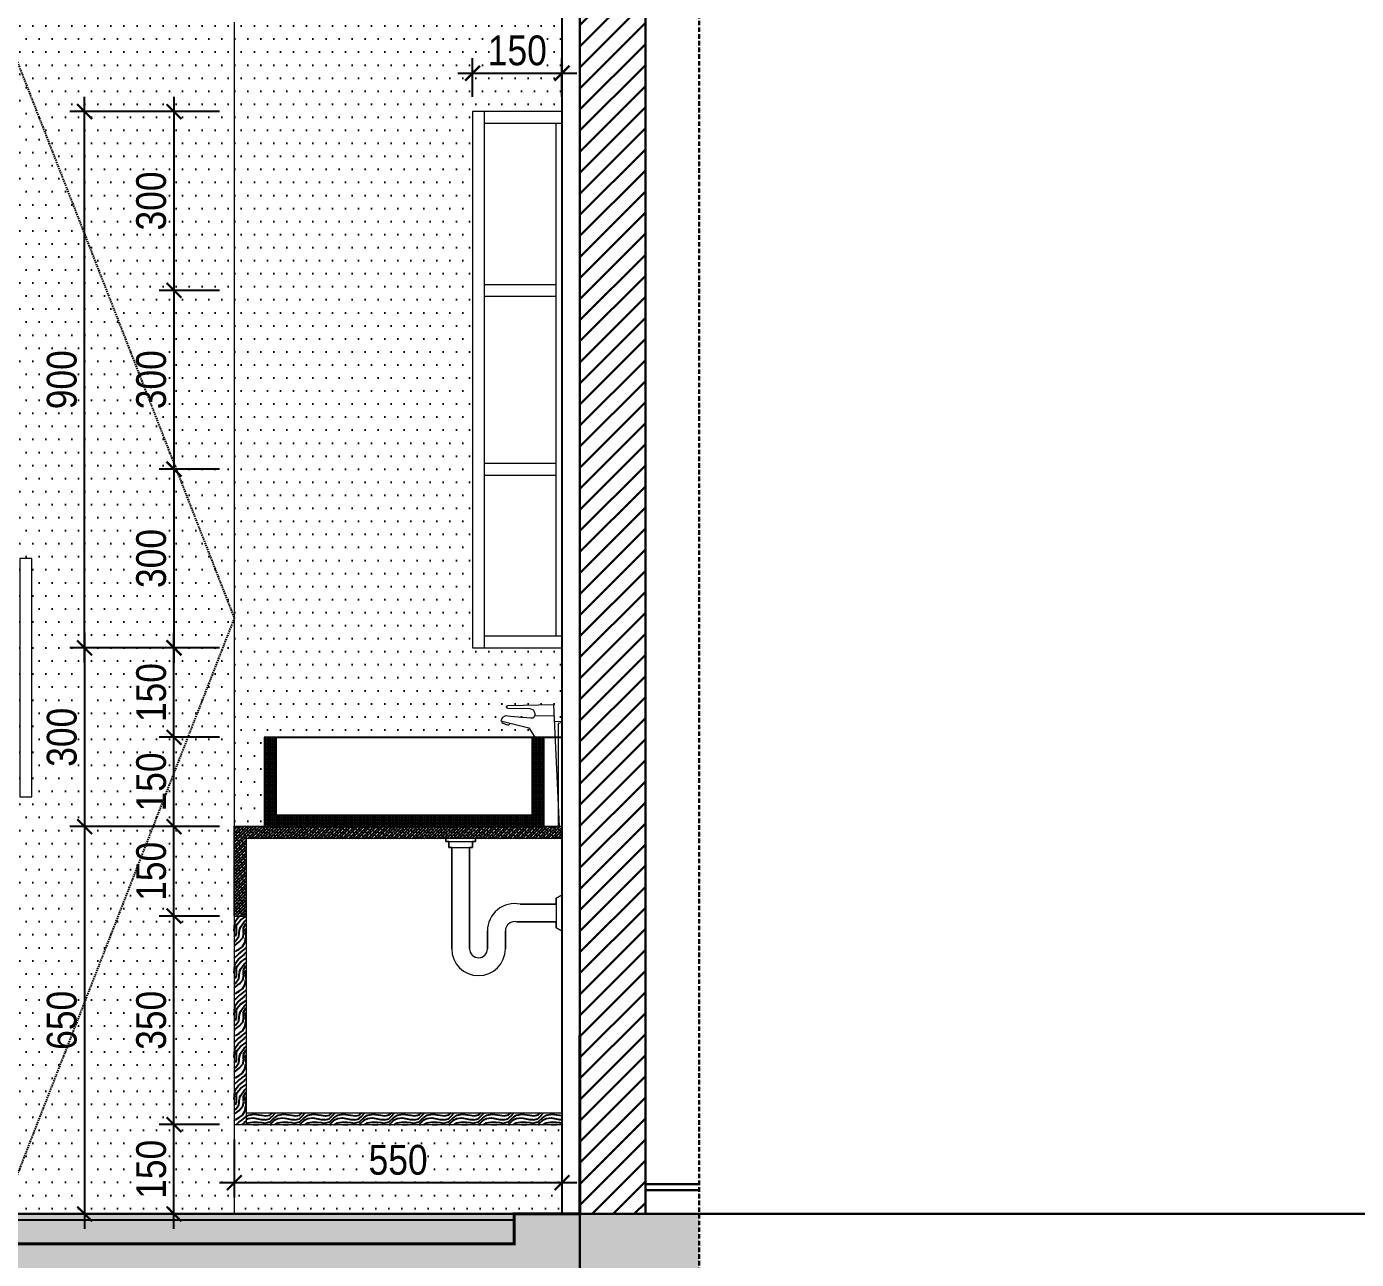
# Model space of a CAD drawing. Header units: millimetres. Extents: x -82962 to 19744, y -138000 to 4535.
# Drawn here: x 1680 to 3911, y -50114 to -48045 of the extents above; entities that cross this region are included whole.
import ezdxf

# ---------------------------------------------------------------- set-up
doc = ezdxf.new("R2010")
doc.units = ezdxf.units.MM
doc.header["$LTSCALE"] = 1000
doc.header["$MEASUREMENT"] = 0
doc.header["$PDMODE"] = 3
doc.linetypes.add('HIDDEN', pattern=[0.375, 0.25, -0.125])
doc.layers.get('0').update_dxf_attribs({"lineweight": 30})
doc.layers.get('DEFPOINTS').update_dxf_attribs({"color": 4, "lineweight": 30})
for name, color, linetype in [('CUA', 9, 'Continuous'), ('net-vatlieu', 250, 'Continuous'), ('NETDUT', 8, 'Continuous')]:
    doc.layers.add(name, color=color, linetype=linetype)
for name, color, linetype, lineweight in [('DS_cua', 146, 'Continuous', 25), ('NET CAT', 11, 'Continuous', 5), ('NOITHAT', 156, 'Continuous', 5), ('THAY', 4, 'Continuous', 30), ('type A 2-20$0$FUR', 6, 'Continuous', 13)]:
    doc.layers.add(name, color=color, linetype=linetype, lineweight=lineweight)
doc.styles.add('ARIAL', font='arial.ttf', dxfattribs={"width": 0.85})
doc.dimstyles.new('DIM 1-100', dxfattribs={"dimscale": 0, "dimtxt": 2, "dimasz": 1, "dimexe": 1, "dimexo": 1, "dimgap": 0.5, "dimtad": 1, "dimdec": 4, "dimrnd": 1, "dimdsep": 46, "dimtxsty": 'ARIAL', "dimblk1": 'ARCHTICK', "dimblk2": 'ARCHTICK', "dimsah": 1, "dimcen": 2, "dimdle": 1, "dimclrd": 9, "dimclre": 9, "dimclrt": 1, "dimadec": 0, "dimazin": 0, "dimtfac": 1, "dimtdec": 4, "dimtix": 1, "dimtmove": 2, "dimatfit": 3, "dimldrblk": 'DOT', "dimfxl": 1, "dimtvp": 1, "dimtolj": 1, "dimarcsym": 0})

# ---------------------------------------------------------------- blocks, each defined once
blk = doc.blocks.new('WC-2')
at = {"layer": 'DS_cua', "ltscale": 0.2}
h = blk.add_hatch(dxfattribs=at)
h.set_pattern_fill('DOTS', color=256, scale=350, style=0)
h.set_pattern_definition([(0, (11883.607, -53637.674), (10.9375, 21.875), [0, -21.875])])
h.paths.add_polyline_path([(12273.6, -52637.7), (11883.6, -53637.7), (12273.6, -53637.7)], flags=17)
h.paths.add_polyline_path([(12273.6, -52637.7), (11883.6, -51637.7), (11883.6, -53637.7)])
h.paths.add_polyline_path([(11933.6, -52937.7), (11913.6, -52937.7), (11913.6, -52537.7), (11933.6, -52537.7)], flags=16)
h = blk.add_hatch(dxfattribs=at)
h.set_pattern_fill('DOTS', color=256, scale=350, style=0)
h.set_pattern_definition([(0, (11883.607, -52987.674), (10.9375, 21.875), [0, -21.875])])
h.paths.add_polyline_path([(12273.6, -51637.7), (11883.6, -51637.7), (12273.6, -52637.7)])
h.paths.add_polyline_path([(12673.6, -51787.7), (12693.6, -51787.7), (12823.6, -51787.7), (12823.6, -51637.7), (12273.6, -51637.7), (12273.6, -52987.7), (12323.8, -52987.7), (12323.8, -52837.7), (12343.8, -52837.7), (12773.6, -52837.7), (12778, -52837.7), (12767.9, -52821.9), (12737, -52814.3), (12734.1, -52817.2), (12722.9, -52813.5), (12723.2, -52810.9), (12720.8, -52810.3), (12723.8, -52804.4), (12728, -52802), (12737.2, -52802.8), (12771.4, -52805.8), (12774.6, -52805.6), (12777.1, -52803.6), (12778, -52800.5), (12777.9, -52797.3), (12775.4, -52791.6), (12769.6, -52789.2), (12733, -52788.6), (12730.1, -52788.8), (12730.7, -52784.9), (12809.8, -52783.3), (12811.1, -52811.3), (12823.6, -52810.9), (12823.6, -52687.7), (12693.6, -52687.7), (12673.6, -52687.7)])
h = blk.add_hatch(dxfattribs=at)
h.set_pattern_fill('DOTS', color=256, scale=350, style=0)
h.set_pattern_definition([(0, (12273.607, -53637.674), (10.9375, 21.875), [0, -21.875])])
h.paths.add_polyline_path([(12823.6, -53487.7), (12273.6, -53487.7), (12273.6, -53637.7), (12743.6, -53637.7), (12823.6, -53637.7)])
at = {"layer": 'net-vatlieu'}
h = blk.add_hatch(dxfattribs=at)
h.set_pattern_fill('ANSI37', color=256, scale=30, angle=45, style=0, double=1)
h.set_pattern_definition([(90, (482047.2927, 83677.6008), (3.75, 7e-16), []), (7e-15, (482047.2927, 83677.6008), (7e-16, -3.75), [])])
h.paths.add_polyline_path([(12793.6, -52837.7), (12773.6, -52837.7), (12773.6, -52967.7), (12343.8, -52967.7), (12343.8, -52837.7), (12323.8, -52837.7), (12323.8, -52987.7), (12793.6, -52987.7)])
at = {"layer": 'net-vatlieu', "ltscale": 0.2}
h = blk.add_hatch(dxfattribs=at)
h.set_pattern_fill('ANSI38', color=256, scale=30, style=0)
h.set_pattern_definition([(45, (12273.6067, -53137.6736), (-2.65165, 2.65165), []), (135, (12273.6067, -53137.6736), (-7.954951, 2.65165), [9.375, -5.625])])
h.paths.add_polyline_path([(12823.6, -52987.7), (12273.6, -52987.7), (12273.6, -53137.7), (12293.6, -53137.7), (12293.6, -53007.7), (12823.6, -53007.7)])
h = blk.add_hatch(dxfattribs=at)
h.set_pattern_fill('WOOD3', color=256, scale=50, angle=45, style=0, pattern_type=2)
h.set_pattern_definition([(40.2364, (12267.5963, -53531.663), (-424.263803, -353.553723), [6.0208, -596.059]), (56.31, (12272.192, -53527.774), (106.06613, 176.77664), [7.6486, -247.3024]), (90, (12276.435, -53521.41), (-35.3553, 35.3554), [5.657, -65.054]), (91.8476, (12276.435, -53515.7533), (-35.355152, 1025.304846), [10.9658, -1085.6197]), (57.9946, (12276.0816, -53504.793), (-247.487486, -388.90867), [6.6709, -660.4124]), (45, (12279.617, -53499.136), (7e-15, 70.711), [12.5, -37.5]), (35.5377, (12288.456, -53490.297), (-212.132, -141.42145), [6.0827, -298.0553]), (39.2894, (12258.0503, -53522.117), (-353.553417, -282.842646), [5.025, -497.4688]), (45, (12261.94, -53518.935), (7e-15, 70.711), [7.5, -42.5]), (73.3008, (12267.2427, -53513.632), (176.77621, 601.040905), [7.3824, -730.8587]), (97.125, (12269.364, -53506.561), (35.35524, -318.198086), [11.4017, -558.686]), (84.2894, (12267.95, -53495.247), (35.355375, 388.90874), [7.1063, -703.5272]), (51.3402, (12268.657, -53488.176), (247.4873, 318.19809), [9.0554, -443.714]), (33.1113, (12274.3138, -53481.105), (-601.041041, -388.908262), [9.7082, -961.1161]), (38.2902, (12247.0902, -53511.157), (353.55321, 282.842964), [8.5586, -847.3035]), (48.3665, (12253.8077, -53505.8538), (530.329674, 601.041128), [8.5147, -842.9546]), (78.69, (12259.465, -53499.49), (-35.3553, -106.06605), [9.014, -171.2637]), (92.4896, (12261.2323, -53490.651), (-35.355974, 742.4621), [8.1394, -805.8016]), (59.9314, (12260.8788, -53482.5192), (282.84284, 494.974658), [7.762, -768.4466]), (45, (12264.77, -53475.8), (7e-15, 70.711), [6, -44]), (32.0054, (12269.0105, -53471.559), (388.90867, 247.487486), [6.6709, -660.4124]), (45, (12284.567, -53526.713), (7e-15, 70.7107), [0, -50]), (268.1524, (12284.2133, -53516.4604), (35.355152, 1025.304846), [10.9658, -1085.6198]), (251.565, (12248.504, -53492.065), (8e-05, -70.7107), [4.472, -107.331]), (233.13, (12247.09, -53496.308), (-176.77671, -247.48734), [7.071, -346.4823]), (201.8014, (12242.8475, -53501.9647), (-247.48741, -106.06596), [3.808, -376.9808]), (71.565, (12284.213, -53516.46), (-8e-05, 70.7107), [5.59, -106.213]), (51.7098, (12285.981, -53511.157), (-282.842964, -353.55321), [8.5586, -847.3035]), (34.8753, (12291.2844, -53504.4395), (707.107042, 494.9744), [14.2215, -1407.9248]), (34.6952, (12271.4854, -53535.5522), (247.487226, 176.77691), [5.5902, -553.4268]), (60.5241, (12276.0816, -53532.3703), (-282.842827, -494.974704), [9.3407, -924.7363]), (87.8789, (12280.6778, -53524.2385), (-35.355376, -883.883496), [9.5525, -945.6961]), (79.6952, (12281.0313, -53514.6926), (106.06551, 601.040865), [7.9057, -782.6637]), (54.4623, (12282.4455, -53506.9144), (141.42145, 212.132), [9.124, -295.014]), (38.4181, (12287.7488, -53499.4898), (-671.751023, -530.330607), [13.0862, -1295.539]), (36.87, (12262.6465, -53526.7134), (-247.48734, -176.77671), [7.071, -346.4823]), (56.31, (12268.303, -53522.471), (106.06613, 176.77664), [7.6486, -247.3024]), (87.5104, (12272.546, -53516.1068), (-35.355974, -742.4621), [8.1394, -805.8016]), (90, (12272.9, -53507.975), (-35.3553, 35.3554), [9.1924, -61.5183]), (62.354, (12272.8996, -53498.7827), (-318.198317, -601.04064), [8.3815, -829.7712]), (41.6335, (12276.7887, -53491.358), (-601.041128, -530.329674), [8.5147, -842.9546]), (27.8973, (12283.1526, -53485.7012), (459.61931, 247.487594), [6.8007, -673.2728]), (36.2538, (12253.8077, -53517.8746), (282.842837, 212.131863), [6.5765, -651.0708]), (59.9314, (12259.111, -53513.9855), (282.84284, 494.974658), [7.762, -768.4466]), (77.0054, (12263, -53507.268), (-70.7106, -282.842714), [9.434, -462.265]), (94.8991, (12265.1214, -53498.0756), (70.710815, -848.528137), [12.4198, -1229.5545]), (60.9454, (12264.061, -53485.701), (-106.06603, -176.7767), [7.28, -356.7254]), (38.991, (12267.5963, -53479.3373), (388.908697, 318.198067), [9.5525, -945.6961]), (21.8014, (12275.021, -53473.327), (247.48741, 106.06596), [3.808, -376.9808]), (35.5377, (12243.201, -53507.268), (-212.132, -141.42145), [6.0827, -298.0553]), (55.008, (12248.1508, -53503.7324), (318.197913, 459.619515), [8.6313, -854.5025]), (82.4054, (12253.1006, -53496.6614), (106.065399, 813.172884), [10.7005, -1059.3463]), (74.0546, (12289.87, -53521.41), (106.06603, 388.908744), [5.1478, -509.6337]), (55.7843, (12291.2844, -53516.4604), (-459.619371, -671.751444), [10.6888, -1058.1891]), (37.875, (12297.295, -53507.6215), (-282.84267, -212.13211), [12.0934, -391.0195])])
h.paths.add_polyline_path([(12293.6, -53137.7), (12273.6, -53137.7), (12273.6, -53487.7), (12293.6, -53487.7)])
h = blk.add_hatch(dxfattribs=at)
h.set_pattern_fill('WOOD3', color=256, scale=50, style=0, pattern_type=2)
h.set_pattern_definition([(355.2364, (12273.6067, -53479.1736), (-550.000047, 49.999577), [6.0208, -596.059]), (11.31, (12279.607, -53479.674), (200.00004, 49.99988), [7.6486, -247.3024]), (45, (12287.107, -53478.174), (0, 50), [5.657, -65.054]), (46.8476, (12291.1067, -53474.1736), (700.000142, 749.999877), [10.9658, -1085.6198]), (12.9946, (12298.6067, -53466.1736), (-450.000038, -99.99988), [6.6709, -660.4124]), (0, (12305.107, -53464.674), (50, 50), [12.5, -37.5]), (350.5377, (12317.607, -53464.6736), (-250.00004, 49.99991), [6.0827, -298.0553]), (354.2894, (12273.6067, -53465.6736), (-449.99997, 50.000066), [5.025, -497.4688]), (0, (12278.607, -53466.174), (50, 50), [7.5, -42.5]), (28.3008, (12286.1067, -53466.1736), (549.999756, 300.000444), [7.3824, -730.8587]), (52.125, (12292.6067, -53462.6736), (-200.000093, -249.999955), [11.4017, -558.686]), (39.2894, (12299.6067, -53453.6736), (300.000032, 249.999982), [7.1063, -703.5272]), (6.3402, (12305.1067, -53449.1736), (399.99997, 50.00008), [9.0554, -443.7138]), (348.1113, (12314.1067, -53448.1736), (-699.999865, 150.000527), [9.7082, -961.1161]), (353.2902, (12273.6067, -53450.1736), (450.00005, -49.999694), [8.5586, -847.3035]), (3.3665, (12282.1067, -53451.1736), (799.999966, 50.000548), [8.5147, -842.9546]), (33.69, (12290.607, -53450.674), (-99.99998, -50.00007), [9.014, -171.2637]), (47.4896, (12298.1067, -53445.6736), (499.999536, 550.000434), [8.1394, -805.8016]), (14.9314, (12303.6067, -53439.6736), (550.000027, 149.999848), [7.7621, -768.4466]), (0, (12311.107, -53437.674), (50, 50), [6, -44]), (347.0054, (12317.1067, -53437.6736), (450.000038, -99.99988), [6.6709, -660.4124]), (0, (12289.107, -53487.674), (50, 50), [0, -50]), (223.1524, (12296.1067, -53480.1736), (749.999877, 700.000142), [10.9658, -1085.6198]), (206.565, (12288.107, -53437.674), (-50, -50.0001), [4.472, -107.3312]), (188.1301, (12284.107, -53439.6736), (-299.99999, -49.99997), [7.071, -346.4823]), (156.8014, (12277.107, -53440.6736), (-249.99999, 100.00007), [3.808, -376.9808]), (26.565, (12296.107, -53480.174), (50, 50.0001), [5.59, -106.2133]), (6.7098, (12301.1067, -53477.6736), (-450.00005, -49.999694), [8.5586, -847.3035]), (349.8753, (12309.6067, -53476.6736), (849.9999395, -150.0004294), [14.2215, -1407.9248]), (349.6952, (12273.6067, -53484.6736), (300.000048, -49.999744), [5.5902, -553.4268]), (15.5241, (12279.1067, -53485.6736), (-550.000051, -149.999889), [9.3407, -924.7363]), (42.8789, (12288.1067, -53483.1736), (-650.00004, -599.999988), [9.5525, -945.6961]), (34.6952, (12295.1067, -53476.6736), (499.999713, 350.00043), [7.9057, -782.6637]), (9.4623, (12301.607, -53472.1736), (250.00004, 49.99991), [9.124, -295.014]), (353.4181, (12310.6067, -53470.6736), (-850.000072, 99.999335), [13.0862, -1295.539]), (351.8699, (12273.607, -53472.1736), (-299.99999, 49.99997), [7.071, -346.4823]), (11.31, (12280.607, -53473.174), (200.00004, 49.99988), [7.6486, -247.3024]), (42.5104, (12288.1067, -53471.6736), (-550.000434, -499.999536), [8.1394, -805.8016]), (45, (12294.107, -53466.174), (0, 50), [9.1924, -61.5183]), (17.354, (12300.6067, -53459.6736), (-650.000101, -199.999725), [8.3815, -829.7712]), (356.6335, (12308.6067, -53457.1736), (-799.999966, 50.000548), [8.5147, -842.9546]), (342.8973, (12317.1067, -53457.6736), (500.000087, -149.999775), [6.8007, -673.2728]), (351.2538, (12273.6067, -53459.6736), (349.999967, -50.00021), [6.5765, -651.0708]), (14.9314, (12280.1067, -53460.6736), (550.000027, 149.999848), [7.7621, -768.4466]), (32.0054, (12287.6067, -53458.6736), (-249.999947, -150.000055), [9.434, -462.265]), (49.8991, (12295.6067, -53453.6736), (-549.999903, -650.0000965), [12.4198, -1229.5545]), (15.9454, (12303.607, -53444.1736), (-200.00001, -49.99999), [7.28, -356.7254]), (353.991, (12310.6067, -53442.1736), (499.999988, -49.999966), [9.5525, -945.6961]), (336.8014, (12320.107, -53443.1736), (249.99999, -100.00007), [3.808, -376.9808]), (350.5377, (12273.607, -53444.6736), (-250.00004, 49.99991), [6.0827, -298.0553]), (10.008, (12279.6067, -53445.6736), (549.999978, 100.000174), [8.6313, -854.5025]), (37.4054, (12288.1067, -53444.1736), (649.999623, 500.000498), [10.7005, -1059.3463]), (29.0546, (12296.6067, -53487.6736), (350.00002, 200), [5.1478, -509.6337]), (10.7843, (12301.1067, -53485.1736), (-799.999975, -150.000027), [10.6888, -1058.1891]), (352.875, (12311.6067, -53483.1736), (-350.00002, 49.999914), [12.0934, -391.0195])])
h.paths.add_polyline_path([(12823.6, -53467.7), (12293.6, -53467.7), (12293.6, -53487.7), (12823.6, -53487.7)])
h = blk.add_hatch(dxfattribs=at)
h.set_pattern_fill('WOOD3', color=256, scale=50, style=0, pattern_type=2)
h.set_pattern_definition([(355.2364, (10943.6067, -53639.1736), (-550.000047, 49.999577), [6.0208, -596.059]), (11.3099, (10949.607, -53639.674), (200.00004, 49.99988), [7.6486, -247.3024]), (45, (10957.107, -53638.174), (0, 50), [5.6568, -65.0538]), (46.8476, (10961.1067, -53634.1736), (700.0001417, 749.999877), [10.96585, -1085.61975]), (12.9946, (10968.6067, -53626.1736), (-450.000038, -99.999879), [6.6709, -660.4124]), (0, (10975.107, -53624.674), (50, 50), [12.5, -37.5]), (350.5377, (10987.607, -53624.6736), (-250.00004, 49.999907), [6.0827, -298.0553]), (354.2894, (10943.6067, -53625.6736), (-449.999971, 50.000066), [5.025, -497.4688]), (0, (10948.607, -53626.174), (50, 50), [7.5, -42.5]), (28.3008, (10956.1067, -53626.1736), (549.999756, 300.000444), [7.3824, -730.85875]), (52.125, (10962.6067, -53622.6736), (-200.000093, -249.999955), [11.4017, -558.686]), (39.2894, (10969.6067, -53613.6736), (300.000032, 249.9999816), [7.1063, -703.5272]), (6.3402, (10975.1067, -53609.1736), (399.99997, 50.000079), [9.0554, -443.7138]), (348.1113, (10984.1067, -53608.1736), (-699.999865, 150.0005268), [9.70825, -961.11615]), (353.2902, (10943.6067, -53610.1736), (450.00005, -49.999694), [8.5586, -847.3035]), (3.3665, (10952.1067, -53611.1736), (799.999966, 50.000548), [8.5147, -842.95465]), (33.6901, (10960.607, -53610.674), (-99.99998, -50.00007), [9.0139, -171.2637]), (47.4896, (10968.1067, -53605.6736), (499.999536, 550.0004337), [8.1394, -805.8016]), (14.9314, (10973.6067, -53599.6736), (550.000027, 149.9998477), [7.7621, -768.44665]), (0, (10981.107, -53597.674), (50, 50), [6, -44]), (347.0054, (10987.1067, -53597.6736), (450.000038, -99.999879), [6.6709, -660.4124]), (0, (10959.107, -53647.674), (50, 50), [0, -50]), (223.1524, (10966.1067, -53640.1736), (749.999877, 700.0001417), [10.96585, -1085.61975]), (206.5651, (10958.107, -53597.674), (-49.99996, -50.00007), [4.4722, -107.3312]), (188.1301, (10954.107, -53599.6736), (-299.99999, -49.999968), [7.071, -346.4823]), (156.8014, (10947.107, -53600.6736), (-249.999987, 100.000066), [3.8079, -376.9808]), (26.5651, (10966.107, -53640.174), (49.99996, 50.00007), [5.5902, -106.2133]), (6.7098, (10971.1067, -53637.6736), (-450.00005, -49.999694), [8.5586, -847.3035]), (349.8753, (10979.6067, -53636.6736), (849.9999395, -150.0004294), [14.22145, -1407.9248]), (349.6952, (10943.6067, -53644.6736), (300.000048, -49.999744), [5.5902, -553.4268]), (15.5241, (10949.1067, -53645.6736), (-550.0000512, -149.999889), [9.34075, -924.7363]), (42.8789, (10958.1067, -53643.1736), (-650.0000396, -599.9999877), [9.5525, -945.69615]), (34.6952, (10965.1067, -53636.6736), (499.999713, 350.0004305), [7.9057, -782.6637]), (9.4623, (10971.607, -53632.1736), (250.00004, 49.999907), [9.1242, -295.014]), (353.4181, (10980.6067, -53630.6736), (-850.000072, 99.999335), [13.08625, -1295.539]), (351.8699, (10943.607, -53632.1736), (-299.99999, 49.999968), [7.071, -346.4823]), (11.3099, (10950.607, -53633.174), (200.00004, 49.99988), [7.6486, -247.3024]), (42.5104, (10958.1067, -53631.6736), (-550.0004337, -499.999536), [8.1394, -805.8016]), (45, (10964.107, -53626.174), (0, 50), [9.1924, -61.5183]), (17.354, (10970.6067, -53619.6736), (-650.000101, -199.999725), [8.38155, -829.7712]), (356.6335, (10978.6067, -53617.1736), (-799.999966, 50.000548), [8.5147, -842.95465]), (342.8973, (10987.1067, -53617.6736), (500.0000865, -149.999775), [6.8007, -673.2728]), (351.2538, (10943.6067, -53619.6736), (349.999967, -50.00021), [6.5765, -651.0708]), (14.9314, (10950.1067, -53620.6736), (550.000027, 149.9998477), [7.7621, -768.44665]), (32.0054, (10957.6067, -53618.6736), (-249.999947, -150.000055), [9.434, -462.2651]), (49.8991, (10965.6067, -53613.6736), (-549.999903, -650.0000965), [12.41975, -1229.5545]), (15.9454, (10973.607, -53604.1736), (-200.000006, -49.999994), [7.2801, -356.7254]), (353.991, (10980.6067, -53602.1736), (499.9999875, -49.999966), [9.5525, -945.69615]), (336.8014, (10990.107, -53603.1736), (249.999987, -100.000066), [3.8079, -376.9808]), (350.5377, (10943.607, -53604.6736), (-250.00004, 49.999907), [6.0827, -298.0553]), (10.008, (10949.6067, -53605.6736), (549.9999777, 100.0001736), [8.63135, -854.5025]), (37.4054, (10958.1067, -53604.1736), (649.9996232, 500.0004976), [10.70045, -1059.34625]), (29.0546, (10966.6067, -53647.6736), (350.000019, 200.000001), [5.1478, -509.6337]), (10.7843, (10971.1067, -53645.1736), (-799.9999752, -150.0000275), [10.6888, -1058.18915]), (352.875, (10981.6067, -53643.1736), (-350.00002, 49.999914), [12.0934, -391.0195])])
h.paths.add_polyline_path([(12743.6, -53637.7), (10943.6, -53637.7), (10943.6, -53647.7), (12743.6, -53647.7)])
h = blk.add_hatch(dxfattribs=at)
h.set_pattern_fill('AR-SAND', color=256, scale=10, style=0)
h.set_pattern_definition([(37.5, (14181.535, -16646.655), (-0.6299336, 19.268238), [0, -15.2, 0, -17, 0, -16.25]), (7.5, (14181.535, -16646.655), (17.697767, 28.22146), [0, -8.2, 0, -13.7, 0, -5.25]), (327.5, (14169.235, -16646.655), (31.1414186, 0.0565905), [0, -5, 0, -18, 0, -23.5]), (317.5, (14169.235, -16646.655), (30.061266, 8.776756), [0, -2.5, 0, -11.8, 0, -13.5])])
h.paths.add_polyline_path([(12743.6, -53647.7), (10943.6, -53647.7), (10943.6, -53687.7), (12743.6, -53687.7)])
at = {"layer": 'CUA'}
blk.add_line((12343.8, -52837.7), (12773.6, -52837.7), dxfattribs=at)
at = {"layer": 'NET CAT'}
for p, q in [((12823.6, -51787.7), (12693.6, -51787.7)), ((12823.6, -51807.7), (12693.6, -51807.7)), ((12693.6, -52077.7), (12813.6, -52077.7)), ((12693.6, -52097.7), (12813.6, -52097.7)), ((12693.6, -52377.7), (12813.6, -52377.7)), ((12693.6, -52397.7), (12813.6, -52397.7)), ((12693.6, -52667.7), (12823.6, -52667.7)), ((12693.6, -52687.7), (12823.6, -52687.7)), ((12293.6, -53467.7), (12823.6, -53467.7)), ((12273.6, -53487.7), (12823.6, -53487.7))]:
    blk.add_line(p, q, dxfattribs=at)
at = {"layer": 'NET CAT', "ltscale": 0.005}
blk.add_line((12813.6, -52667.7), (12813.6, -51807.7), dxfattribs=at)
at = {"layer": 'NET CAT', "linetype": 'ByBlock'}
for p, q in [((12343.8, -52837.7), (12343.8, -52967.7)), ((12773.6, -52967.7), (12773.6, -52837.7)), ((12343.8, -52967.7), (12773.6, -52967.7)), ((12273.6, -53137.7), (12273.6, -52987.7)), ((12273.6, -52987.7), (12273.6, -53137.7)), ((12823.6, -52987.7), (12273.6, -52987.7)), ((12293.6, -53007.7), (12293.6, -53137.7)), ((12823.6, -53007.7), (12293.6, -53007.7)), ((12273.6, -53137.7), (12293.6, -53137.7)), ((12273.6, -53137.7), (12273.6, -53487.7)), ((12293.6, -53137.7), (12293.6, -53487.7))]:
    blk.add_line(p, q, dxfattribs=at)
at = {"layer": 'NET CAT'}
blk.add_lwpolyline([(12673.6, -52687.7), (12693.6, -52687.7), (12693.6, -51787.7), (12673.6, -51787.7)], close=True, dxfattribs=at)
at = {"layer": 'NET CAT', "linetype": 'ByBlock'}
blk.add_lwpolyline([(12343.8, -52837.7), (12323.8, -52837.7), (12323.8, -52987.7), (12793.6, -52987.7), (12793.6, -52837.7), (12773.6, -52837.7)], dxfattribs=at)
at = {"layer": 'NET CAT', "ltscale": 0.5}
blk.add_lwpolyline([(10943.6, -53637.7), (12743.6, -53637.7)], dxfattribs=at)
at = {"layer": 'net-vatlieu', "ltscale": 0.2}
for points in [[(12823.6, -50987.7), (12823.6, -53637.7)], [(12793.6, -52837.7), (12823.6, -52837.7)]]:
    blk.add_lwpolyline(points, dxfattribs=at)
at = {"layer": 'net-vatlieu', "ltscale": 0.5}
blk.add_lwpolyline([(10943.6, -53647.7), (12743.6, -53647.7)], dxfattribs=at)
at = {"layer": 'NETDUT', "linetype": 'HIDDEN', "ltscale": 0.01}
blk.add_lwpolyline([(11883.6, -51637.7), (12273.6, -52637.7), (11883.6, -53637.7)], dxfattribs=at)
at = {"layer": 'NOITHAT'}
for p, q in [((12273.6, -51637.7), (12273.6, -53637.7)), ((12737.2, -52802.8), (12728, -52802)), ((12809.8, -52783.3), (12732.5, -52784.9)), ((12733, -52788.6), (12769.6, -52789.2)), ((12771.4, -52805.8), (12737.2, -52802.8)), ((12777.9, -52797.3), (12778, -52800.5)), ((12778, -52801.3), (12810.7, -52801.7)), ((12819.2, -52987.7), (12809.8, -52783.3)), ((12722.2, -52807.6), (12720.8, -52810.3)), ((12720.8, -52810.3), (12767.9, -52821.9)), ((12723.2, -52811), (12722.9, -52813.5)), ((12722.9, -52813.5), (12734.1, -52817.2)), ((12734.1, -52817.2), (12736.5, -52814.8)), ((12767.9, -52821.9), (12778, -52837.7)), ((12811, -52811.3), (12823.1, -52810.9)), ((12823.6, -52813.5), (12817.2, -52814.5)), ((12817.2, -52814.5), (12817.2, -52987.7)), ((12823.1, -52810.9), (12823.6, -52813.5)), ((12793.6, -52837.7), (12823.6, -52837.7)), ((12628.6, -53012.7), (12628.6, -53007.7)), ((12628.6, -53007.7), (12628.6, -53012.7)), ((12633.6, -53012.7), (12628.6, -53012.7)), ((12628.6, -53012.7), (12633.6, -53012.7)), ((12633.6, -53022.7), (12633.6, -53012.7)), ((12633.6, -53012.7), (12673.6, -53012.7)), ((12633.6, -53012.7), (12633.6, -53022.7)), ((12638.6, -53022.7), (12633.6, -53022.7)), ((12633.6, -53022.7), (12638.6, -53022.7)), ((12638.6, -53192.7), (12638.6, -53022.7)), ((12638.6, -53022.7), (12668.6, -53022.7)), ((12638.6, -53022.7), (12638.6, -53192.7)), ((12673.6, -53022.7), (12668.6, -53022.7)), ((12668.6, -53022.7), (12668.6, -53192.7)), ((12668.6, -53192.7), (12668.6, -53022.7)), ((12668.6, -53022.7), (12673.6, -53022.7)), ((12678.6, -53012.7), (12673.6, -53012.7)), ((12673.6, -53012.7), (12673.6, -53022.7)), ((12673.6, -53022.7), (12673.6, -53012.7)), ((12673.6, -53012.7), (12678.6, -53012.7)), ((12678.6, -53007.7), (12678.6, -53012.7)), ((12678.6, -53012.7), (12678.6, -53007.7)), ((12813.6, -53107.7), (12823.6, -53102.7)), ((12823.6, -53102.7), (12813.6, -53107.7)), ((12813.6, -53117.7), (12813.6, -53107.7)), ((12813.6, -53107.7), (12813.6, -53117.7)), ((12753.6, -53117.7), (12813.6, -53117.7)), ((12813.6, -53117.7), (12753.6, -53117.7)), ((12813.6, -53117.7), (12813.6, -53147.7)), ((12813.6, -53147.7), (12748.6, -53147.7)), ((12748.6, -53147.7), (12813.6, -53147.7)), ((12813.6, -53157.7), (12813.6, -53147.7)), ((12813.6, -53147.7), (12813.6, -53157.7)), ((12823.6, -53162.7), (12813.6, -53157.7)), ((12813.6, -53157.7), (12823.6, -53162.7)), ((12698.6, -53192.7), (12698.6, -53162.7)), ((12698.6, -53162.7), (12698.6, -53192.7)), ((12728.6, -53162.7), (12728.6, -53192.7)), ((12728.6, -53192.7), (12728.6, -53162.7))]:
    blk.add_line(p, q, dxfattribs=at)
blk.add_lwpolyline([(11913.6, -52937.7), (11933.6, -52937.7), (11933.6, -52537.7), (11913.6, -52537.7)], close=True, dxfattribs=at)
for points in [[(12722.2, -52807.6, 0), (12724.4, -52804.1, 0), (12728, -52802, 0)], [(12733, -52788.6, 0), (12731.9, -52788.7, 0), (12730.9, -52788.1, 0), (12730.4, -52787.1, 0), (12730.5, -52785.9, 0), (12731.3, -52785.1, 0), (12732.5, -52784.9, 0)], [(12769.6, -52789.2, 0), (12775.4, -52791.6, 0), (12777.9, -52797.3, 0)], [(12778, -52800.5, 0), (12777.1, -52803.6, 0), (12774.6, -52805.6, 0), (12771.4, -52805.8, 0)]]:
    blk.add_polyline3d(points, dxfattribs=at)
for centre, radius, start, end in [((12744.5, -53162.7), 45.9, 78.5788, 180), ((12744.5, -53162.7), 45.9, 78.5788, 180), ((12744.2, -53162.7), 15.6, 73.7398, 180), ((12744.2, -53162.7), 15.6, 73.7398, 180), ((12683.6, -53192.7), 45, 180, 0), ((12683.6, -53192.7), 45, 180, 270), ((12683.6, -53192.7), 15, 180, 0), ((12683.6, -53192.7), 15, 180, 0), ((12683.6, -53192.7), 45, 270, 0)]:
    blk.add_arc(centre, radius, start, end, dxfattribs=at)
at = {"layer": 'type A 2-20$0$FUR'}
for p, q in [((12823.6, -53102.7), (12823.6, -53162.7)), ((12823.6, -53162.7), (12823.6, -53102.7))]:
    blk.add_line(p, q, dxfattribs=at)
blk = doc.blocks.new('_ARCHTICK')
at = {"color": 0, "linetype": 'ByBlock', "const_width": 0.15}
blk.add_lwpolyline([(-0.5, -0.5), (0.5, 0.5)], dxfattribs=at)
blk = doc.blocks.new('*D544')
at = {"layer": 'DEFPOINTS', "color": 0, "ltscale": 0.2, "transparency": 16777216}
for p in [(2578.1, -48123.3), (2428.1, -48187.7), (2578.1, -48187.7)]:
    blk.add_point(p, dxfattribs=at)
at = {"layer": 'THAY', "color": 9, "lineweight": -2, "ltscale": 0.2, "transparency": 16777216}
for p, q in [((2428.1, -48162.7), (2428.1, -48098.3)), ((2578.1, -48162.7), (2578.1, -48098.3)), ((2403.1, -48123.3), (2603.1, -48123.3))]:
    blk.add_line(p, q, dxfattribs=at)
at = {"layer": 'THAY', "color": 9, "lineweight": -2, "ltscale": 0.2, "transparency": 16777216, "xscale": 25, "yscale": 25, "zscale": 25, "rotation": 180}
blk.add_blockref('_ARCHTICK', (2428.1, -48123.3), dxfattribs=at)
at = {"layer": 'THAY', "color": 9, "lineweight": -2, "ltscale": 0.2, "transparency": 16777216, "xscale": 25, "yscale": 25, "zscale": 25}
blk.add_blockref('_ARCHTICK', (2578.1, -48123.3), dxfattribs=at)
at = {"layer": 'THAY', "color": 1, "ltscale": 0.2, "transparency": 16777216, "insert": (2503.1, -48085.3), "char_height": 50, "attachment_point": 5, "style": 'ARIAL'}
blk.add_mtext('\\A1;150', dxfattribs=at)
blk = doc.blocks.new('_DOT')
at = {"color": 0, "linetype": 'ByBlock', "ltscale": 10}
blk.add_line((-0.5, 0), (-1, 0), dxfattribs=at)
at = {"color": 0, "linetype": 'ByBlock', "ltscale": 10, "const_width": 0.5}
blk.add_lwpolyline([(-0.25, 0, 1), (0.25, 0, 1)], format="xyb", close=True, dxfattribs=at)
blk = doc.blocks.new('*D546')
at = {"layer": 'DEFPOINTS', "color": 0, "ltscale": 0.2, "transparency": 16777216}
for p in [(1926.9, -49887.7), (2028.1, -49887.7), (2028.1, -50037.7)]:
    blk.add_point(p, dxfattribs=at)
at = {"layer": 'THAY', "color": 9, "lineweight": -2, "ltscale": 0.2, "transparency": 16777216}
for p, q in [((1926.9, -50062.7), (1926.9, -49862.7)), ((2003.1, -49887.7), (1901.9, -49887.7)), ((2003.1, -50037.7), (1901.9, -50037.7))]:
    blk.add_line(p, q, dxfattribs=at)
at = {"layer": 'THAY', "color": 9, "lineweight": -2, "ltscale": 0.2, "transparency": 16777216, "xscale": 25, "yscale": 25, "zscale": 25}
for p, rotation in [((1926.9, -49887.7), 90), ((1926.9, -50037.7), 270)]:
    blk.add_blockref('_ARCHTICK', p, dxfattribs=dict(at, rotation=rotation))
at = {"layer": 'THAY', "color": 1, "ltscale": 0.2, "transparency": 16777216, "insert": (1888.8, -49962.7), "char_height": 50, "attachment_point": 5, "rotation": 90, "style": 'ARIAL'}
blk.add_mtext('\\A1;150', dxfattribs=at)
blk = doc.blocks.new('*D547')
at = {"layer": 'DEFPOINTS', "color": 0, "ltscale": 0.2, "transparency": 16777216}
for p in [(1926.9, -49537.7), (2028.1, -49537.7), (2028.1, -49887.7)]:
    blk.add_point(p, dxfattribs=at)
at = {"layer": 'THAY', "color": 9, "lineweight": -2, "ltscale": 0.2, "transparency": 16777216}
for p, q in [((1926.9, -49912.7), (1926.9, -49512.7)), ((2003.1, -49537.7), (1901.9, -49537.7)), ((2003.1, -49887.7), (1901.9, -49887.7))]:
    blk.add_line(p, q, dxfattribs=at)
at = {"layer": 'THAY', "color": 9, "lineweight": -2, "ltscale": 0.2, "transparency": 16777216, "xscale": 25, "yscale": 25, "zscale": 25}
for p, rotation in [((1926.9, -49537.7), 90), ((1926.9, -49887.7), 270)]:
    blk.add_blockref('_ARCHTICK', p, dxfattribs=dict(at, rotation=rotation))
at = {"layer": 'THAY', "color": 1, "ltscale": 0.2, "transparency": 16777216, "insert": (1888.8, -49712.7), "char_height": 50, "attachment_point": 5, "rotation": 90, "style": 'ARIAL'}
blk.add_mtext('\\A1;350', dxfattribs=at)
blk = doc.blocks.new('*D548')
at = {"layer": 'DEFPOINTS', "color": 0, "ltscale": 0.2, "transparency": 16777216}
for p in [(1926.9, -49387.7), (2028.1, -49387.7), (2028.1, -49537.7)]:
    blk.add_point(p, dxfattribs=at)
at = {"layer": 'THAY', "color": 9, "lineweight": -2, "ltscale": 0.2, "transparency": 16777216}
for p, q in [((1926.9, -49562.7), (1926.9, -49362.7)), ((2003.1, -49387.7), (1901.9, -49387.7)), ((2003.1, -49537.7), (1901.9, -49537.7))]:
    blk.add_line(p, q, dxfattribs=at)
at = {"layer": 'THAY', "color": 9, "lineweight": -2, "ltscale": 0.2, "transparency": 16777216, "xscale": 25, "yscale": 25, "zscale": 25}
for p, rotation in [((1926.9, -49387.7), 90), ((1926.9, -49537.7), 270)]:
    blk.add_blockref('_ARCHTICK', p, dxfattribs=dict(at, rotation=rotation))
at = {"layer": 'THAY', "color": 1, "ltscale": 0.2, "transparency": 16777216, "insert": (1888.8, -49462.7), "char_height": 50, "attachment_point": 5, "rotation": 90, "style": 'ARIAL'}
blk.add_mtext('\\A1;150', dxfattribs=at)
blk = doc.blocks.new('*D549')
at = {"layer": 'DEFPOINTS', "color": 0, "ltscale": 0.2, "transparency": 16777216}
for p in [(1926.9, -49237.7), (2028.1, -49237.7), (2028.1, -49387.7)]:
    blk.add_point(p, dxfattribs=at)
at = {"layer": 'THAY', "color": 9, "lineweight": -2, "ltscale": 0.2, "transparency": 16777216}
for p, q in [((1926.9, -49412.7), (1926.9, -49212.7)), ((2003.1, -49237.7), (1901.9, -49237.7)), ((2003.1, -49387.7), (1901.9, -49387.7))]:
    blk.add_line(p, q, dxfattribs=at)
at = {"layer": 'THAY', "color": 9, "lineweight": -2, "ltscale": 0.2, "transparency": 16777216, "xscale": 25, "yscale": 25, "zscale": 25}
for p, rotation in [((1926.9, -49237.7), 90), ((1926.9, -49387.7), 270)]:
    blk.add_blockref('_ARCHTICK', p, dxfattribs=dict(at, rotation=rotation))
at = {"layer": 'THAY', "color": 1, "ltscale": 0.2, "transparency": 16777216, "insert": (1888.8, -49312.7), "char_height": 50, "attachment_point": 5, "rotation": 90, "style": 'ARIAL'}
blk.add_mtext('\\A1;150', dxfattribs=at)
blk = doc.blocks.new('*D550')
at = {"layer": 'DEFPOINTS', "color": 0, "ltscale": 0.2, "transparency": 16777216}
for p in [(1926.9, -49087.7), (2028.1, -49087.7), (2028.1, -49237.7)]:
    blk.add_point(p, dxfattribs=at)
at = {"layer": 'THAY', "color": 9, "lineweight": -2, "ltscale": 0.2, "transparency": 16777216}
for p, q in [((1926.9, -49262.7), (1926.9, -49062.7)), ((2003.1, -49087.7), (1901.9, -49087.7)), ((2003.1, -49237.7), (1901.9, -49237.7))]:
    blk.add_line(p, q, dxfattribs=at)
at = {"layer": 'THAY', "color": 9, "lineweight": -2, "ltscale": 0.2, "transparency": 16777216, "xscale": 25, "yscale": 25, "zscale": 25}
for p, rotation in [((1926.9, -49087.7), 90), ((1926.9, -49237.7), 270)]:
    blk.add_blockref('_ARCHTICK', p, dxfattribs=dict(at, rotation=rotation))
at = {"layer": 'THAY', "color": 1, "ltscale": 0.2, "transparency": 16777216, "insert": (1888.8, -49162.7), "char_height": 50, "attachment_point": 5, "rotation": 90, "style": 'ARIAL'}
blk.add_mtext('\\A1;150', dxfattribs=at)
blk = doc.blocks.new('*D551')
at = {"layer": 'DEFPOINTS', "color": 0, "ltscale": 0.2, "transparency": 16777216}
for p in [(1776.9, -48187.7), (2028.1, -48187.7), (2028.1, -49087.7)]:
    blk.add_point(p, dxfattribs=at)
at = {"layer": 'THAY', "color": 9, "lineweight": -2, "ltscale": 0.2, "transparency": 16777216}
for p, q in [((1776.9, -49112.7), (1776.9, -48162.7)), ((2003.1, -48187.7), (1751.9, -48187.7)), ((2003.1, -49087.7), (1751.9, -49087.7))]:
    blk.add_line(p, q, dxfattribs=at)
at = {"layer": 'THAY', "color": 9, "lineweight": -2, "ltscale": 0.2, "transparency": 16777216, "xscale": 25, "yscale": 25, "zscale": 25}
for p, rotation in [((1776.9, -48187.7), 90), ((1776.9, -49087.7), 270)]:
    blk.add_blockref('_ARCHTICK', p, dxfattribs=dict(at, rotation=rotation))
at = {"layer": 'THAY', "color": 1, "ltscale": 0.2, "transparency": 16777216, "insert": (1738.8, -48637.7), "char_height": 50, "attachment_point": 5, "rotation": 90, "style": 'ARIAL'}
blk.add_mtext('\\A1;900', dxfattribs=at)
blk = doc.blocks.new('*D552')
at = {"layer": 'DEFPOINTS', "color": 0, "ltscale": 0.2, "transparency": 16777216}
for p in [(2028.1, -49087.7), (1776.9, -49387.7), (2028.1, -49387.7)]:
    blk.add_point(p, dxfattribs=at)
at = {"layer": 'THAY', "color": 9, "lineweight": -2, "ltscale": 0.2, "transparency": 16777216}
for p, q in [((1776.9, -49062.7), (1776.9, -49412.7)), ((2003.1, -49087.7), (1751.9, -49087.7)), ((2003.1, -49387.7), (1751.9, -49387.7))]:
    blk.add_line(p, q, dxfattribs=at)
at = {"layer": 'THAY', "color": 9, "lineweight": -2, "ltscale": 0.2, "transparency": 16777216, "xscale": 25, "yscale": 25, "zscale": 25}
for p, rotation in [((1776.9, -49087.7), 90), ((1776.9, -49387.7), 270)]:
    blk.add_blockref('_ARCHTICK', p, dxfattribs=dict(at, rotation=rotation))
at = {"layer": 'THAY', "color": 1, "ltscale": 0.2, "transparency": 16777216, "insert": (1738.8, -49237.7), "char_height": 50, "attachment_point": 5, "rotation": 90, "style": 'ARIAL'}
blk.add_mtext('\\A1;300', dxfattribs=at)
blk = doc.blocks.new('*D553')
at = {"layer": 'DEFPOINTS', "color": 0, "ltscale": 0.2, "transparency": 16777216}
for p in [(2028.1, -49387.7), (1776.9, -50037.7), (2028.1, -50037.7)]:
    blk.add_point(p, dxfattribs=at)
at = {"layer": 'THAY', "color": 9, "lineweight": -2, "ltscale": 0.2, "transparency": 16777216}
for p, q in [((1776.9, -49362.7), (1776.9, -50062.7)), ((2003.1, -49387.7), (1751.9, -49387.7)), ((2003.1, -50037.7), (1751.9, -50037.7))]:
    blk.add_line(p, q, dxfattribs=at)
at = {"layer": 'THAY', "color": 9, "lineweight": -2, "ltscale": 0.2, "transparency": 16777216, "xscale": 25, "yscale": 25, "zscale": 25}
for p, rotation in [((1776.9, -49387.7), 90), ((1776.9, -50037.7), 270)]:
    blk.add_blockref('_ARCHTICK', p, dxfattribs=dict(at, rotation=rotation))
at = {"layer": 'THAY', "color": 1, "ltscale": 0.2, "transparency": 16777216, "insert": (1738.8, -49712.7), "char_height": 50, "attachment_point": 5, "rotation": 90, "style": 'ARIAL'}
blk.add_mtext('\\A1;650', dxfattribs=at)
blk = doc.blocks.new('*D554')
at = {"layer": 'DEFPOINTS', "color": 0, "ltscale": 0.2, "transparency": 16777216}
for p in [(2028.1, -49887.7), (2578.1, -49887.7), (2028.1, -49985.2)]:
    blk.add_point(p, dxfattribs=at)
at = {"layer": 'THAY', "color": 9, "lineweight": -2, "ltscale": 0.2, "transparency": 16777216}
for p, q in [((2028.1, -49912.7), (2028.1, -50010.2)), ((2578.1, -49912.7), (2578.1, -50010.2)), ((2603.1, -49985.2), (2003.1, -49985.2))]:
    blk.add_line(p, q, dxfattribs=at)
at = {"layer": 'THAY', "color": 9, "lineweight": -2, "ltscale": 0.2, "transparency": 16777216, "xscale": 25, "yscale": 25, "zscale": 25, "rotation": 180}
blk.add_blockref('_ARCHTICK', (2028.1, -49985.2), dxfattribs=at)
at = {"layer": 'THAY', "color": 9, "lineweight": -2, "ltscale": 0.2, "transparency": 16777216, "xscale": 25, "yscale": 25, "zscale": 25}
blk.add_blockref('_ARCHTICK', (2578.1, -49985.2), dxfattribs=at)
at = {"layer": 'THAY', "color": 1, "ltscale": 0.2, "transparency": 16777216, "insert": (2303.1, -49947.1), "char_height": 50, "attachment_point": 5, "style": 'ARIAL'}
blk.add_mtext('\\A1;550', dxfattribs=at)
blk = doc.blocks.new('*D555')
at = {"layer": 'DEFPOINTS', "color": 0, "ltscale": 0.2, "transparency": 16777216}
for p in [(2028.1, -48187.7), (1926.9, -48487.7), (2028.1, -48487.7)]:
    blk.add_point(p, dxfattribs=at)
at = {"layer": 'THAY', "color": 9, "lineweight": -2, "ltscale": 0.2, "transparency": 16777216}
for p, q in [((1926.9, -48162.7), (1926.9, -48512.7)), ((2003.1, -48187.7), (1901.9, -48187.7)), ((2003.1, -48487.7), (1901.9, -48487.7))]:
    blk.add_line(p, q, dxfattribs=at)
at = {"layer": 'THAY', "color": 9, "lineweight": -2, "ltscale": 0.2, "transparency": 16777216, "xscale": 25, "yscale": 25, "zscale": 25}
for p, rotation in [((1926.9, -48187.7), 90), ((1926.9, -48487.7), 270)]:
    blk.add_blockref('_ARCHTICK', p, dxfattribs=dict(at, rotation=rotation))
at = {"layer": 'THAY', "color": 1, "ltscale": 0.2, "transparency": 16777216, "insert": (1888.8, -48337.7), "char_height": 50, "attachment_point": 5, "rotation": 90, "style": 'ARIAL'}
blk.add_mtext('\\A1;300', dxfattribs=at)
blk = doc.blocks.new('*D556')
at = {"layer": 'DEFPOINTS', "color": 0, "ltscale": 0.2, "transparency": 16777216}
for p in [(2028.1, -48487.7), (1926.9, -48787.7), (2028.1, -48787.7)]:
    blk.add_point(p, dxfattribs=at)
at = {"layer": 'THAY', "color": 9, "lineweight": -2, "ltscale": 0.2, "transparency": 16777216}
for p, q in [((1926.9, -48462.7), (1926.9, -48812.7)), ((2003.1, -48487.7), (1901.9, -48487.7)), ((2003.1, -48787.7), (1901.9, -48787.7))]:
    blk.add_line(p, q, dxfattribs=at)
at = {"layer": 'THAY', "color": 9, "lineweight": -2, "ltscale": 0.2, "transparency": 16777216, "xscale": 25, "yscale": 25, "zscale": 25}
for p, rotation in [((1926.9, -48487.7), 90), ((1926.9, -48787.7), 270)]:
    blk.add_blockref('_ARCHTICK', p, dxfattribs=dict(at, rotation=rotation))
at = {"layer": 'THAY', "color": 1, "ltscale": 0.2, "transparency": 16777216, "insert": (1888.8, -48637.7), "char_height": 50, "attachment_point": 5, "rotation": 90, "style": 'ARIAL'}
blk.add_mtext('\\A1;300', dxfattribs=at)
blk = doc.blocks.new('*D557')
at = {"layer": 'DEFPOINTS', "color": 0, "ltscale": 0.2, "transparency": 16777216}
for p in [(2028.1, -48787.7), (1926.9, -49087.7), (2028.1, -49087.7)]:
    blk.add_point(p, dxfattribs=at)
at = {"layer": 'THAY', "color": 9, "lineweight": -2, "ltscale": 0.2, "transparency": 16777216}
for p, q in [((1926.9, -48762.7), (1926.9, -49112.7)), ((2003.1, -48787.7), (1901.9, -48787.7)), ((2003.1, -49087.7), (1901.9, -49087.7))]:
    blk.add_line(p, q, dxfattribs=at)
at = {"layer": 'THAY', "color": 9, "lineweight": -2, "ltscale": 0.2, "transparency": 16777216, "xscale": 25, "yscale": 25, "zscale": 25}
for p, rotation in [((1926.9, -48787.7), 90), ((1926.9, -49087.7), 270)]:
    blk.add_blockref('_ARCHTICK', p, dxfattribs=dict(at, rotation=rotation))
at = {"layer": 'THAY', "color": 1, "ltscale": 0.2, "transparency": 16777216, "insert": (1888.8, -48937.7), "char_height": 50, "attachment_point": 5, "rotation": 90, "style": 'ARIAL'}
blk.add_mtext('\\A1;300', dxfattribs=at)

msp = doc.modelspace()

# ---------------------------------------------------------------- hatches: boundary and pattern name
at = {"layer": 'THAY', "ltscale": 0.2}
h = msp.add_hatch(dxfattribs=at)
h.set_pattern_fill('ANSI31', color=256, scale=200, style=0, double=1)
h.set_pattern_definition([(45, (478.055, -53637.674), (-17.67767, 17.67767), [])])
h.paths.add_polyline_path([(588.05468, -47087.67356), (478.05468, -47087.67356), (478.05468, -50037.67356), (588.05468, -50037.67356)])
h.paths.add_polyline_path([(2718.05468, -46544.46469), (2608.05468, -46544.46469), (2608.05468, -46737.67356), (2718.05468, -46737.67356)])
h.paths.add_polyline_path([(588.05468, -46544.46469), (478.05468, -46544.46469), (478.05468, -46737.67356), (588.05468, -46737.67356)])
h.paths.add_polyline_path([(588.05468, -50387.67356), (478.05468, -50387.67356), (478.05468, -53637.67356), (588.05468, -53637.67356)])
h.paths.add_polyline_path([(2718.05468, -50387.67356), (2608.05468, -50387.67356), (2608.05468, -53637.67356), (2718.05468, -53637.67356)])
h.paths.add_polyline_path([(2718.05468, -47087.67356), (2608.05468, -47087.67356), (2608.05468, -50037.67356), (2718.05468, -50037.67356)])
at = {"layer": 'THAY', "linetype": 'Continuous'}
h = msp.add_hatch(color=256, dxfattribs=at)
h.paths.add_polyline_path([(2808.05468, -46787.67356), (2718.05468, -46787.67356), (2718.05468, -46737.67356), (2608.05468, -46737.67356), (2608.05468, -47087.67356), (2718.05468, -47087.67356), (2718.05468, -46887.67356), (2808.05468, -46887.67356)])
h.paths.add_polyline_path([(2608.05468, -46737.67356), (2498.05468, -46737.67356), (2498.05468, -46787.67356), (698.05468, -46787.67356), (698.05468, -46737.67356), (588.05468, -46737.67356), (588.05468, -47087.67356), (698.05468, -47087.67356), (698.05468, -46887.67356), (2498.05468, -46887.67356), (2498.05468, -47087.67356), (2608.05468, -47087.67356)])
h.paths.add_polyline_path([(588.05468, -46737.67356), (278.05468, -46737.67356), (278.05468, -46837.67356), (478.05468, -46837.67356), (478.05468, -47087.67356), (588.05468, -47087.67356)])
h.paths.add_polyline_path([(2808.05468, -50037.67356), (2498.05468, -50037.67356), (2498.05468, -50087.67356), (698.05468, -50087.67356), (698.05468, -50037.67356), (278.05468, -50037.67356), (278.05468, -50137.67356), (478.05468, -50137.67356), (478.05468, -50387.67356), (698.05468, -50387.67356), (698.05468, -50187.67356), (2498.05468, -50187.67356), (2498.05468, -50387.67356), (2608.05468, -50387.67356), (2718.05468, -50387.67356), (2718.05468, -50137.67356), (2808.05468, -50137.67356)])
h.paths.add_polyline_path([(2718.05468, -53637.67356), (2608.05468, -53637.67356), (2608.05468, -53987.67356), (2718.05468, -53987.67356)])
h.paths.add_polyline_path([(2608.05468, -53637.67356), (2498.05468, -53637.67356), (2498.05468, -53887.67356), (698.05468, -53887.67356), (698.05468, -53637.67356), (588.05468, -53637.67356), (588.05468, -53987.67356), (2608.05468, -53987.67356)])
h.paths.add_polyline_path([(588.05468, -53637.67356), (278.05468, -53637.67356), (278.05468, -53737.67356), (478.05468, -53737.67356), (478.05468, -53987.67356), (588.05468, -53987.67356)])
h.paths.add_polyline_path([(2808.05468, -53637.67356), (2718.05468, -53637.67356), (2718.05468, -53737.67356), (2808.05468, -53737.67356)])

# ---------------------------------------------------------------- linework, layer by layer
at = {"layer": 'THAY', "ltscale": 0.01}
msp.add_line((2608.05468, -54117.85095), (2608.05468, -46544.46469), dxfattribs=at)
at = {"layer": 'THAY', "ltscale": 0.5}
for p, q in [((2808.05468, -50037.67356), (2498.05468, -50037.67356)), ((2498.05468, -50037.67356), (2498.05468, -50087.67356))]:
    msp.add_line(p, q, dxfattribs=at)
at = {"layer": 'THAY', "linetype": 'HIDDEN', "ltscale": 0.03}
msp.add_lwpolyline([(2808.05468, -46544.46469), (278.05468, -46544.46469), (278.05468, -54117.85095), (2808.05468, -54117.85095)], close=True, dxfattribs=at)
at = {"layer": 'THAY', "linetype": 'Continuous'}
msp.add_lwpolyline([(2608.05468, -50037.67356), (2718.05468, -50037.67356), (2718.05468, -47087.67356), (2608.05468, -47087.67356)], close=True, dxfattribs=at)
at = {"layer": 'THAY', "color": 1, "linetype": 'HIDDEN', "ltscale": 0.002, "const_width": 5}
msp.add_lwpolyline([(588.05468, -49737.67356), (588.05468, -50037.67356), (698.05468, -50037.67356), (698.05468, -50087.67356), (2498.05468, -50087.67356), (2498.05468, -50037.67356), (2608.05468, -50037.67356), (2608.05468, -49737.67356)], dxfattribs=at)
at = {"layer": 'THAY', "ltscale": 0.5}
for points in [[(2718.05468, -49987.67356), (2808.05468, -49987.67356)], [(2718.05468, -49997.67356), (2808.05468, -49997.67356)], [(2498.05468, -50087.67356), (698.05468, -50087.67356)]]:
    msp.add_lwpolyline(points, dxfattribs=at)
at = {"layer": 'THAY', "ltscale": 0.01}
for points in [[(278.05468, -50037.67356), (2808.05468, -50037.67356)], [(2808.05468, -50037.67356), (7747.63261, -50037.67356)]]:
    msp.add_lwpolyline(points, dxfattribs=at)

# ---------------------------------------------------------------- block references
at = {"layer": 'THAY'}
msp.add_blockref('WC-2', (-10245.55201, 3600), dxfattribs=at)

# ---------------------------------------------------------------- dimensions: what is measured, and where the dimension line sits
at = {"layer": 'THAY', "ltscale": 0.2}
for base, p1, p2, picture, middle in [((2578.05468, -48123.29661), (2428.05468, -48187.67356), (2578.05468, -48187.67356), '*D544', (2503.05468, -48085.26796)), ((2028.05468, -49985.17824), (2578.05468, -49887.67356), (2028.05468, -49887.67356), '*D554', (2303.05468, -49947.14959))]:
    dim = msp.add_linear_dim(base=base, p1=p1, p2=p2, dimstyle='DIM 1-100', override={"dimscale": 25}, dxfattribs=at)
    dim.commit()
    dim.dimension.update_dxf_attribs({"geometry": picture, "text_midpoint": middle})
for base, p1, p2, picture, middle in [((1776.87094, -48187.67356), (2028.05468, -49087.67356), (2028.05468, -48187.67356), '*D551', (1738.84229, -48637.67356)), ((1926.87094, -48487.67356), (2028.05468, -48187.67356), (2028.05468, -48487.67356), '*D555', (1888.82524, -48337.67356)), ((1926.87094, -48787.67356), (2028.05468, -48487.67356), (2028.05468, -48787.67356), '*D556', (1888.82524, -48637.67356)), ((1926.87094, -49087.67356), (2028.05468, -48787.67356), (2028.05468, -49087.67356), '*D557', (1888.82524, -48937.67356)), ((1776.87094, -49387.67356), (2028.05468, -49087.67356), (2028.05468, -49387.67356), '*D552', (1738.82524, -49237.67356)), ((1926.87094, -49087.67356), (2028.05468, -49237.67356), (2028.05468, -49087.67356), '*D550', (1888.84229, -49162.67356)), ((1926.87094, -49237.67356), (2028.05468, -49387.67356), (2028.05468, -49237.67356), '*D549', (1888.84229, -49312.67356)), ((1776.87094, -50037.67356), (2028.05468, -49387.67356), (2028.05468, -50037.67356), '*D553', (1738.84229, -49712.67356)), ((1926.87094, -49387.67356), (2028.05468, -49537.67356), (2028.05468, -49387.67356), '*D548', (1888.84229, -49462.67356)), ((1926.87094, -49537.67356), (2028.05468, -49887.67356), (2028.05468, -49537.67356), '*D547', (1888.82524, -49712.67356)), ((1926.87094, -49887.67356), (2028.05468, -50037.67356), (2028.05468, -49887.67356), '*D546', (1888.84229, -49962.67356))]:
    dim = msp.add_linear_dim(base=base, p1=p1, p2=p2, angle=90, dimstyle='DIM 1-100', override={"dimscale": 25}, dxfattribs=at)
    dim.commit()
    dim.dimension.update_dxf_attribs({"geometry": picture, "text_midpoint": middle})

doc.saveas('drawing.dxf')
